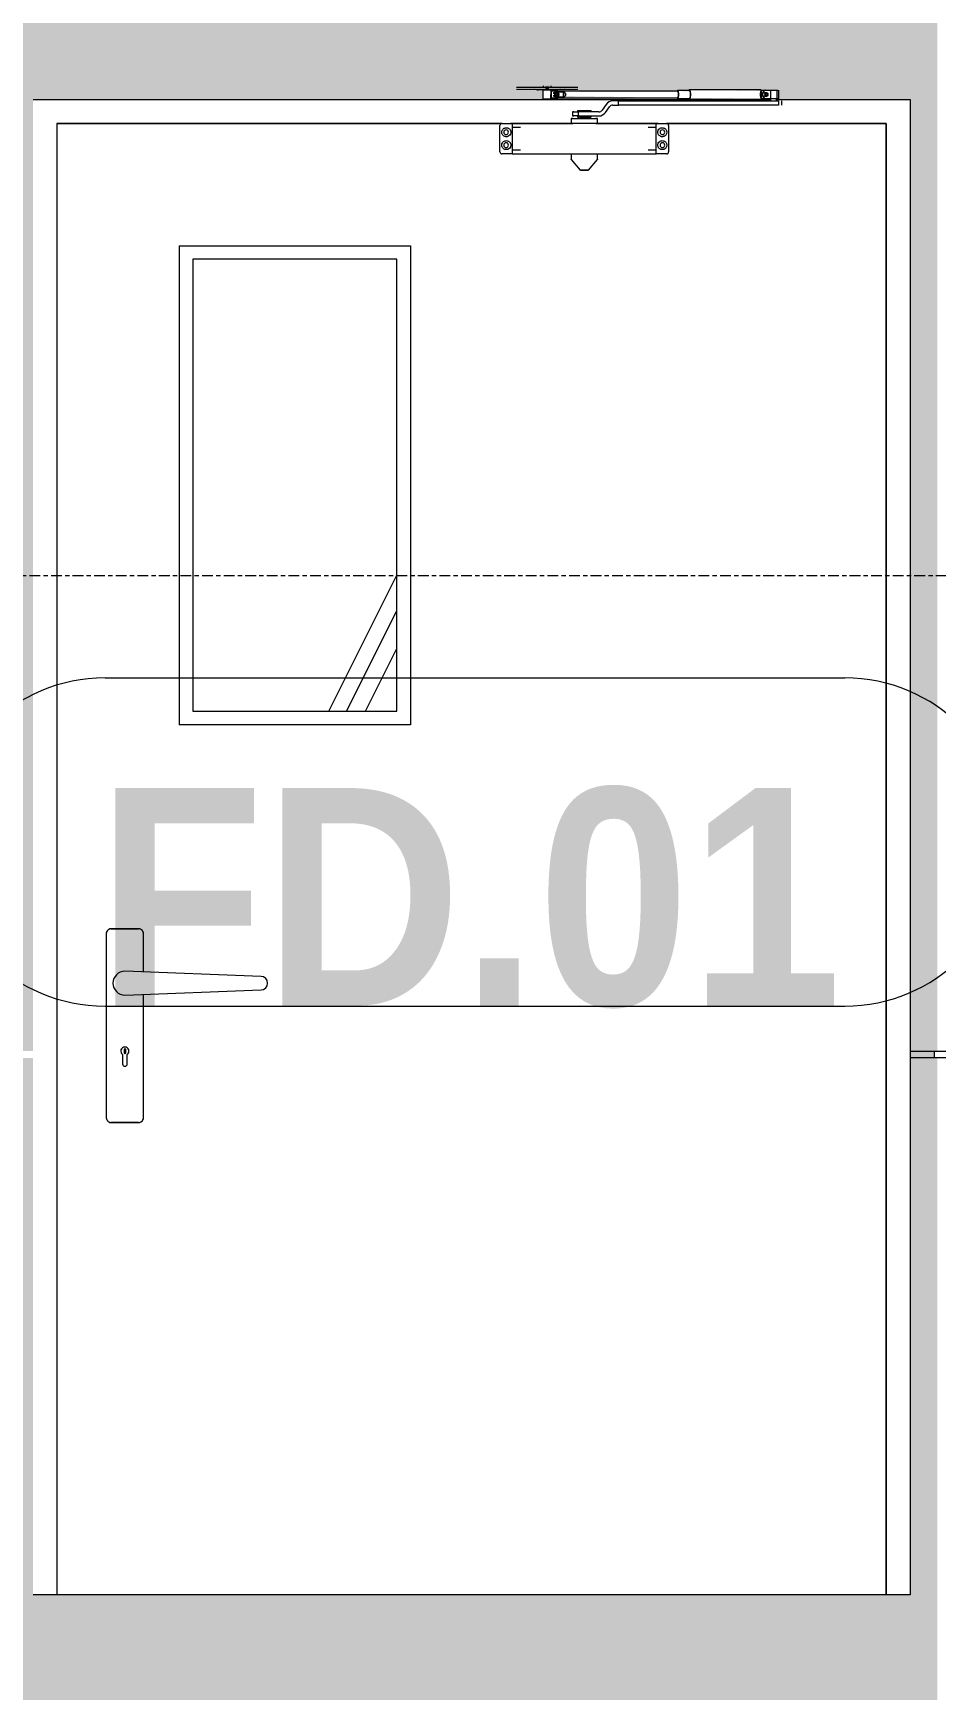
# Model space of a CAD drawing. Header units: millimetres. Extents: x -134153 to 99383, y -5233 to 35400.
# Drawn here: x -116293 to -114965, y 560 to 2998 of the extents above; entities that cross this region are included whole.
import ezdxf

# ---------------------------------------------------------------- set-up
doc = ezdxf.new("R2010")
doc.units = ezdxf.units.MM
doc.linetypes.add('Centre', pattern=[31.75, 6.35, -4.7625, 15.875, -4.7625])
for name, color, linetype, lineweight in [('A-DOOR', 31, 'Continuous', 9), ('A-DOOR-FRAM', 31, 'Continuous', 9), ('A-DOOR-IDEN', 31, 'Continuous', 9), ('A-FLOR-LEVL-2', 51, 'Centre', 9), ('A-WALL', 113, 'Continuous', 9), ('A-WALL-PATT-2', 111, 'Continuous', 5)]:
    doc.layers.add(name, color=color, linetype=linetype, lineweight=lineweight)
doc.styles.add('Arial_B_2', font='arialbd_0.ttf', dxfattribs={"width": 0.9, "height": 320})

# ---------------------------------------------------------------- blocks, each defined once
blk = doc.blocks.new('FD_01 - FD_01-1200x2200mm-V20-TKCS_MẶT ĐỨNG HƯỚNG BẮC')
at = {"layer": 'A-DOOR'}
h = blk.add_hatch(dxfattribs=at)
h.set_pattern_fill('FP_1', color=256, style=0, pattern_type=2)
h.set_pattern_definition([(63.435, (-79954.8, 1311.3), (-0.002, 1625.6), [567.96, -3066.99]), (63.435, (-81580.4, 1311.3), (-0.002, 1625.6), [567.96, -3066.99]), (63.435, (-79176.65, 1625.35), (-0.002, 1625.6), [567.96, -3066.99]), (63.435, (-80802.25, 1625.35), (-0.002, 1625.6), [567.96, -3066.99]), (63.435, (-79294.4, 1514.5), (-0.002, 1625.6), [567.96, -3066.99]), (63.435, (-80920, 1514.5), (-0.002, 1625.6), [567.96, -3066.99]), (63.435, (-79414.5, 2149.4), (-0.002, 1625.6), [276.055, -3358.896]), (63.435, (-81040.1, 2149.4), (-0.002, 1625.6), [276.055, -3358.896]), (63.435, (-79493, 2051.15), (-0.002, 1625.6), [567.96, -3066.99]), (63.435, (-81118.6, 2051.15), (-0.002, 1625.6), [567.96, -3066.99]), (63.435, (-79479.15, 2121.7), (-0.002, 1625.6), [567.96, -3066.99]), (63.435, (-81104.76, 2121.7), (-0.002, 1625.6), [567.96, -3066.99]), (63.435, (-80135, 1812.2), (-0.002, 1625.6), [567.96, -3066.99]), (63.435, (-81760.6, 1812.2), (-0.002, 1625.6), [567.96, -3066.99]), (63.435, (-80121.15, 1895.35), (-0.002, 1625.6), [567.96, -3066.99]), (63.435, (-81746.75, 1895.35), (-0.002, 1625.6), [567.96, -3066.99]), (63.435, (-80117.4, 1955.3), (-0.002, 1625.6), [567.96, -3066.99]), (63.435, (-81743, 1955.3), (-0.002, 1625.6), [567.96, -3066.99])])
h.paths.add_polyline_path([(-115891.2, 2000), (-115757.6, 2000), (-115757.6, 2665), (-116057.6, 2665), (-116057.6, 2000)])
for p, q in [((-115581.4, 2918.5), (-115581, 2918.5)), ((-115581.4, 2915.5), (-115581, 2915.5)), ((-115581, 2918.5), (-115561.7, 2918.5)), ((-115581, 2915.5), (-115561.7, 2915.5)), ((-115561.7, 2918.5), (-115561.4, 2918.5)), ((-115561.7, 2915.5), (-115561.4, 2915.5)), ((-115561.3, 2918.5), (-115556.1, 2918.5)), ((-115561.3, 2915.5), (-115556.1, 2915.5)), ((-115556.1, 2918.5), (-115555, 2918.5)), ((-115556.1, 2915.5), (-115555, 2915.5)), ((-115555, 2918.5), (-115538.5, 2918.5)), ((-115555, 2915.5), (-115538.5, 2915.5)), ((-115549.4, 2914.5), (-115551.4, 2914.5)), ((-115551.4, 2914.5), (-115549.4, 2914.5)), ((-115541.1, 2914.5), (-115549.4, 2914.5)), ((-115542.9, 2914.5), (-115542.9, 2900.5)), ((-115541.6, 2914.5), (-115542.7, 2914.5)), ((-115542.7, 2914.5), (-115531.1, 2914.5)), ((-115542.4, 2920.3), (-115542.4, 2918.5)), ((-115541.4, 2915.5), (-115541.4, 2914.5)), ((-115541.4, 2914.5), (-115541.3, 2914.5)), ((-115536.4, 2918.5), (-115538.9, 2918.5)), ((-115538.9, 2918.5), (-115536.4, 2918.5)), ((-115536.4, 2915.5), (-115538.9, 2915.5)), ((-115538.9, 2915.5), (-115536.4, 2915.5)), ((-115536.4, 2915.5), (-115538.9, 2915.5)), ((-115538.9, 2915.5), (-115536.4, 2915.5)), ((-115538.5, 2918.5), (-115534.3, 2918.5)), ((-115538.5, 2918.5), (-115534.3, 2918.5)), ((-115534.3, 2917.5), (-115538.5, 2917.5)), ((-115538.5, 2915.5), (-115534.3, 2915.5)), ((-115538.5, 2915.5), (-115534.3, 2915.5)), ((-115536.4, 2918.5), (-115537.9, 2918.5)), ((-115537.9, 2918.5), (-115536.4, 2918.5)), ((-115536.4, 2920.3), (-115536.4, 2920.3)), ((-115536.4, 2920.3), (-115536.4, 2920.3)), ((-115536.4, 2918.5), (-115533.9, 2918.5)), ((-115533.9, 2918.5), (-115536.4, 2918.5)), ((-115536.4, 2918.5), (-115534.8, 2918.5)), ((-115534.8, 2918.5), (-115536.4, 2918.5)), ((-115536.4, 2915.5), (-115533.9, 2915.5)), ((-115533.9, 2915.5), (-115536.4, 2915.5)), ((-115536.4, 2915.5), (-115533.9, 2915.5)), ((-115533.9, 2915.5), (-115536.4, 2915.5)), ((-115534.3, 2918.5), (-115517.8, 2918.5)), ((-115534.3, 2915.5), (-115517.8, 2915.5)), ((-115531.6, 2907.4), (-115531.6, 2900.5)), ((-115531.4, 2914.5), (-115531.4, 2915.5)), ((-115531.1, 2914.5), (-115525.5, 2914.5)), ((-115531.1, 2914.5), (-115531.1, 2900.5)), ((-115344.4, 2912.5), (-115530.8, 2912.5)), ((-115530.8, 2902.5), (-115344.4, 2902.5)), ((-115530.4, 2918.5), (-115530.4, 2920.3)), ((-115529.9, 2900.5), (-115529.9, 2914.5)), ((-115526.8, 2910.8), (-115526.8, 2908.9)), ((-115526.8, 2906), (-115526.8, 2904.2)), ((-115523.4, 2914.5), (-115525.5, 2914.5)), ((-115525.2, 2911.5), (-115520.4, 2911.5)), ((-115522, 2911.5), (-115525.2, 2911.5)), ((-115525.2, 2903.5), (-115522, 2903.5)), ((-115520.4, 2903.5), (-115525.2, 2903.5)), ((-115521.4, 2914.5), (-115523.4, 2914.5)), ((-115523.4, 2914.5), (-115521.4, 2914.5)), ((-115520.8, 2911.5), (-115522, 2911.5)), ((-115522, 2903.5), (-115520.8, 2903.5)), ((-115520.4, 2911.5), (-115519.2, 2911.5)), ((-115519.2, 2903.5), (-115520.4, 2903.5)), ((-115519.2, 2911.5), (-115512.3, 2911.5)), ((-115512.3, 2903.5), (-115519.2, 2903.5)), ((-115517.8, 2918.5), (-115516.6, 2918.5)), ((-115517.8, 2915.5), (-115516.6, 2915.5)), ((-115516.6, 2918.5), (-115511.4, 2918.5)), ((-115516.6, 2915.5), (-115511.4, 2915.5)), ((-115512.3, 2903.5), (-115512.3, 2911.5)), ((-115511.4, 2918.5), (-115511, 2918.5)), ((-115511.4, 2915.5), (-115511, 2915.5)), ((-115511, 2918.5), (-115491.8, 2918.5)), ((-115511, 2915.5), (-115491.8, 2915.5)), ((-115491.8, 2918.5), (-115491.4, 2918.5)), ((-115491.8, 2915.5), (-115491.4, 2915.5)), ((-115327, 2913.5), (-115344.4, 2913.5)), ((-115344.4, 2901.5), (-115327, 2901.5)), ((-115222.4, 2914.5), (-115327, 2914.5)), ((-115221.5, 2914), (-115214.7, 2914)), ((-115221.5, 2914), (-115221.5, 2901)), ((-115221.5, 2901.4), (-115221.5, 2913.6)), ((-115221.5, 2913.6), (-115221.5, 2901.4)), ((-115214.7, 2901), (-115221.5, 2901)), ((-115215.2, 2914), (-115214.7, 2914)), ((-115214.7, 2901), (-115215.2, 2901)), ((-115214.7, 2914), (-115207.6, 2914)), ((-115207.6, 2901), (-115214.7, 2901)), ((-115208.9, 2901), (-115208.9, 2898)), ((-115207.7, 2901.2), (-115207.7, 2898)), ((-115207.6, 2914), (-115197, 2914)), ((-115207.6, 2914), (-115207.6, 2901)), ((-115197, 2901), (-115207.6, 2901)), ((-115199.1, 2898), (-115199.1, 2901)), ((-115197.9, 2898), (-115197.9, 2914)), ((-115195.4, 2901), (-115195.4, 2914)), ((-115542.7, 2900.5), (-115542.9, 2900.5)), ((-115542.9, 2900.5), (-115541.2, 2900.5)), ((-115531.1, 2900.5), (-115542.7, 2900.5)), ((-115531.6, 2900.5), (-115531, 2900.5)), ((-115525.5, 2900.5), (-115531.1, 2900.5)), ((-115499.2, 2882), (-115499.2, 2876)), ((-115497, 2882), (-115499.2, 2882)), ((-115499.2, 2882), (-115490.8, 2882)), ((-115491.8, 2884), (-115484.4, 2884)), ((-115491.8, 2884), (-115491.8, 2882)), ((-115460.4, 2882), (-115490.8, 2882)), ((-115490.8, 2882), (-115490.8, 2876)), ((-115484.4, 2884), (-115474.4, 2884)), ((-115484.4, 2884), (-115484.4, 2882)), ((-115474.4, 2884), (-115471.7, 2884)), ((-115474.4, 2884), (-115474.4, 2882)), ((-115471.7, 2882), (-115471.7, 2884)), ((-115449.6, 2892.9), (-115455.5, 2884.6)), ((-115450.5, 2881.1), (-115444.7, 2889.4)), ((-115439.8, 2898), (-115439.8, 2898)), ((-115431.4, 2898), (-115439.8, 2898)), ((-115439.8, 2892), (-115431.4, 2892)), ((-115431.4, 2892), (-115431.4, 2898)), ((-115431.4, 2898), (-115196, 2898)), ((-115196, 2892), (-115431.4, 2892)), ((-115327, 2900.5), (-115222.4, 2900.5)), ((-115196, 2898), (-115196, 2898)), ((-115196, 2898), (-115196, 2892)), ((-115196, 2892), (-115196, 2892)), ((-115191.4, 2892), (-115191.4, 2898)), ((-115602.8, 2865), (-116257.6, 2865)), ((-116257.6, 2865), (-116257.6, 700)), ((-115605.8, 2823), (-115605.8, 2862)), ((-115602.8, 2865), (-115590.5, 2865)), ((-115498.7, 2865), (-115590.5, 2865)), ((-115590.5, 2865), (-115588.5, 2865)), ((-115588.1, 2865), (-115587.8, 2865)), ((-115375.8, 2865), (-115587.8, 2865)), ((-115587.8, 2865), (-115587.8, 2864.7)), ((-115587.8, 2864.7), (-115587.8, 2856.1)), ((-115575.8, 2859), (-115587.8, 2859)), ((-115587.8, 2856.1), (-115587.8, 2854.3)), ((-115587.8, 2854.3), (-115587.8, 2830.7)), ((-115501.3, 2872), (-115501.3, 2865)), ((-115498.7, 2872), (-115501.3, 2872)), ((-115501.3, 2872), (-115500.6, 2872)), ((-115500.6, 2865), (-115501.3, 2865)), ((-115501.3, 2865), (-115498.7, 2865)), ((-115500.6, 2872), (-115462.2, 2872)), ((-115462.2, 2865), (-115500.6, 2865)), ((-115490.8, 2876), (-115499.2, 2876)), ((-115499.2, 2876), (-115497, 2876)), ((-115491.8, 2876), (-115491.8, 2874)), ((-115488.1, 2874), (-115491.8, 2874)), ((-115490.8, 2876), (-115460.4, 2876)), ((-115490.8, 2874), (-115490.8, 2872)), ((-115490.4, 2874), (-115490.8, 2874)), ((-115490.8, 2874), (-115490.4, 2874)), ((-115489.5, 2874), (-115490.4, 2874)), ((-115490.4, 2874), (-115489.6, 2874)), ((-115479.4, 2874), (-115488.1, 2874)), ((-115488.1, 2874), (-115484.1, 2874)), ((-115484.4, 2874), (-115488.1, 2874)), ((-115484.4, 2876), (-115484.4, 2874)), ((-115479.4, 2874), (-115484.4, 2874)), ((-115484.1, 2874), (-115475.4, 2874)), ((-115473.1, 2874), (-115479.4, 2874)), ((-115474.4, 2874), (-115479.4, 2874)), ((-115475.4, 2874), (-115473.1, 2874)), ((-115474.4, 2876), (-115474.4, 2874)), ((-115473.1, 2874), (-115474.4, 2874)), ((-115473.1, 2874), (-115472.8, 2874)), ((-115472.8, 2874), (-115473.1, 2874)), ((-115471.7, 2874), (-115473.1, 2874)), ((-115472.8, 2872), (-115472.8, 2874)), ((-115471.7, 2874), (-115471.7, 2876)), ((-115462.9, 2872), (-115464.8, 2872)), ((-115373, 2865), (-115464.8, 2865)), ((-115464.8, 2865), (-115462.9, 2865)), ((-115462.2, 2872), (-115462.9, 2872)), ((-115462.9, 2865), (-115462.2, 2865)), ((-115462.2, 2865), (-115462.2, 2872)), ((-115375.8, 2859), (-115387.8, 2859)), ((-115375.8, 2865), (-115375.4, 2865)), ((-115375.8, 2864.7), (-115375.8, 2865)), ((-115375.8, 2856.1), (-115375.8, 2864.7)), ((-115375.8, 2854.3), (-115375.8, 2856.1)), ((-115375.8, 2830.7), (-115375.8, 2854.3)), ((-115375, 2865), (-115373, 2865)), ((-115373, 2865), (-115360.8, 2865)), ((-115037.6, 2865), (-115360.8, 2865)), ((-115357.8, 2862), (-115357.8, 2823)), ((-115037.6, 700), (-115037.6, 2865)), ((-115587.8, 2830.7), (-115587.8, 2828.9)), ((-115587.8, 2828.9), (-115587.8, 2820.3)), ((-115375.8, 2828.9), (-115375.8, 2830.7)), ((-115375.8, 2820.3), (-115375.8, 2828.9)), ((-115590.5, 2820), (-115602.8, 2820)), ((-115588.5, 2820), (-115590.5, 2820)), ((-115587.8, 2820), (-115588.1, 2820)), ((-115587.8, 2826), (-115575.8, 2826)), ((-115587.8, 2820.3), (-115587.8, 2820)), ((-115587.8, 2820), (-115375.8, 2820)), ((-115501.3, 2820), (-115501.3, 2812.4)), ((-115501, 2811.7), (-115488, 2796.3)), ((-115500.6, 2820), (-115481.8, 2820)), ((-115481.8, 2820), (-115462.9, 2820)), ((-115475.5, 2796.3), (-115462.5, 2811.7)), ((-115462.3, 2812.4), (-115462.3, 2820)), ((-115387.8, 2826), (-115375.8, 2826)), ((-115375.8, 2820), (-115375.8, 2820.3)), ((-115375.4, 2820), (-115375.8, 2820)), ((-115373, 2820), (-115375, 2820)), ((-115360.8, 2820), (-115373, 2820)), ((-115481.8, 2796), (-115481.8, 2796)), ((-115481.8, 2796), (-115481.8, 2796)), ((-116077.6, 2685), (-115737.6, 2685)), ((-116077.6, 2685), (-116077.6, 1980)), ((-115737.6, 2685), (-115737.6, 1980)), ((-116057.6, 2665), (-116057.6, 2000)), ((-115757.6, 2665), (-116057.6, 2665)), ((-115757.6, 2000), (-115757.6, 2665)), ((-116057.6, 2000), (-115757.6, 2000)), ((-115737.6, 1980), (-116077.6, 1980)), ((-116185.1, 1672.5), (-116185.1, 1402.5)), ((-116137.6, 1680), (-116177.6, 1680)), ((-116177.6, 1680), (-116137.6, 1680)), ((-116130.1, 1616.5), (-116130.1, 1672.5)), ((-115957.2, 1610), (-116157.6, 1617.5)), ((-116157.6, 1582.5), (-115957.2, 1590)), ((-116130.1, 1402.5), (-116130.1, 1583.5)), ((-116161.1, 1495.1), (-116161.1, 1481.2)), ((-116158.3, 1497), (-116158.3, 1503)), ((-116156.9, 1503), (-116156.9, 1497)), ((-116154.1, 1481.2), (-116154.1, 1495.1)), ((-116177.6, 1395), (-116137.6, 1395)), ((-116137.6, 1395), (-116177.6, 1395))]:
    blk.add_line(p, q, dxfattribs=at)
at = {"layer": 'A-DOOR', "flags": 128}
for points in [[(-115512.3, 2911.5), (-115511.4, 2911), (-115510.6, 2910.4), (-115509.9, 2909.7), (-115509.5, 2909), (-115509.2, 2908.3), (-115509.1, 2907.5)], [(-115509.1, 2907.5), (-115509.2, 2906.7), (-115509.5, 2906), (-115509.9, 2905.3), (-115510.6, 2904.6), (-115511.4, 2904), (-115512.3, 2903.5)], [(-115511.7, 2907.5), (-115511.7, 2908.3), (-115511.9, 2909), (-115512.2, 2909.7)], [(-115512.2, 2905.3), (-115511.9, 2906), (-115511.7, 2906.7), (-115511.7, 2907.5)], [(-115602.8, 2865), (-115603.4, 2864.9), (-115604.1, 2864.7), (-115604.6, 2864.3), (-115605.1, 2863.9), (-115605.5, 2863.3), (-115605.7, 2862.7), (-115605.8, 2862)], [(-115357.8, 2862), (-115357.8, 2862.7), (-115358.1, 2863.3), (-115358.4, 2863.9), (-115358.9, 2864.3), (-115359.5, 2864.7), (-115360.1, 2864.9), (-115360.8, 2865)], [(-115605.8, 2823), (-115605.7, 2822.3), (-115605.5, 2821.7), (-115605.1, 2821.1), (-115604.6, 2820.7), (-115604.1, 2820.3), (-115603.4, 2820.1), (-115602.8, 2820)], [(-115501, 2811.7), (-115501, 2811.7), (-115501, 2811.8), (-115501.1, 2811.8), (-115501.1, 2811.8), (-115501.1, 2811.9), (-115501.1, 2811.9), (-115501.2, 2812), (-115501.2, 2812), (-115501.2, 2812), (-115501.2, 2812.1), (-115501.2, 2812.1), (-115501.2, 2812.2), (-115501.2, 2812.2), (-115501.2, 2812.3), (-115501.2, 2812.3), (-115501.3, 2812.3), (-115501.3, 2812.4), (-115501.3, 2812.4)], [(-115462.3, 2812.4), (-115462.3, 2812.4), (-115462.3, 2812.3), (-115462.3, 2812.3), (-115462.3, 2812.2), (-115462.3, 2812.2), (-115462.3, 2812.1), (-115462.3, 2812.1), (-115462.3, 2812.1), (-115462.3, 2812), (-115462.3, 2812), (-115462.4, 2811.9), (-115462.4, 2811.9), (-115462.4, 2811.9), (-115462.4, 2811.8), (-115462.5, 2811.8), (-115462.5, 2811.7), (-115462.5, 2811.7), (-115462.5, 2811.7)], [(-115360.8, 2820), (-115360.1, 2820.1), (-115359.5, 2820.3), (-115358.9, 2820.7), (-115358.4, 2821.1), (-115358.1, 2821.7), (-115357.8, 2822.3), (-115357.8, 2823)], [(-115487.3, 2796), (-115487.4, 2796), (-115487.4, 2796), (-115487.4, 2796), (-115487.5, 2796), (-115487.5, 2796), (-115487.5, 2796), (-115487.6, 2796), (-115487.6, 2796), (-115487.7, 2796.1), (-115487.7, 2796.1), (-115487.7, 2796.1), (-115487.8, 2796.1), (-115487.8, 2796.1), (-115487.8, 2796.1), (-115487.8, 2796.2), (-115487.9, 2796.2), (-115487.9, 2796.2), (-115487.9, 2796.2), (-115488, 2796.3), (-115488, 2796.3), (-115488, 2796.3), (-115488, 2796.3)], [(-115481.8, 2796), (-115482, 2796), (-115482.2, 2796), (-115482.4, 2796), (-115482.6, 2796), (-115482.9, 2796), (-115483.1, 2796), (-115483.3, 2796), (-115483.5, 2796), (-115483.7, 2796), (-115483.9, 2796), (-115484.1, 2796), (-115484.3, 2796), (-115484.5, 2796), (-115484.7, 2796), (-115484.9, 2796), (-115485.1, 2796), (-115485.3, 2796), (-115485.4, 2796), (-115485.6, 2796), (-115485.8, 2796), (-115485.9, 2796), (-115486.1, 2796), (-115486.2, 2796), (-115486.3, 2796), (-115486.4, 2796), (-115486.6, 2796), (-115486.7, 2796), (-115486.8, 2796), (-115486.9, 2796), (-115487, 2796), (-115487, 2796), (-115487.1, 2796), (-115487.2, 2796), (-115487.2, 2796), (-115487.2, 2796), (-115487.3, 2796), (-115487.3, 2796), (-115487.3, 2796), (-115487.3, 2796)], [(-115487.3, 2796), (-115487.3, 2796), (-115487.3, 2796), (-115487.3, 2796), (-115487.3, 2796), (-115487.2, 2796), (-115487.2, 2796), (-115487.1, 2796), (-115487, 2796), (-115487, 2796), (-115486.9, 2796), (-115486.8, 2796), (-115486.7, 2796), (-115486.6, 2796), (-115486.5, 2796), (-115486.4, 2796), (-115486.2, 2796), (-115486.1, 2796), (-115485.9, 2796), (-115485.8, 2796), (-115485.6, 2796), (-115485.5, 2796), (-115485.3, 2796), (-115485.1, 2796), (-115485, 2796), (-115484.8, 2796), (-115484.6, 2796), (-115484.4, 2796), (-115484.2, 2796), (-115484, 2796), (-115483.8, 2796), (-115483.6, 2796), (-115483.4, 2796), (-115483.1, 2796), (-115482.9, 2796), (-115482.7, 2796), (-115482.5, 2796), (-115482.3, 2796), (-115482, 2796), (-115481.8, 2796), (-115481.8, 2796)], [(-115481.8, 2796), (-115481.5, 2796), (-115481.3, 2796), (-115481.1, 2796), (-115480.9, 2796), (-115480.6, 2796), (-115480.4, 2796), (-115480.2, 2796), (-115480, 2796), (-115479.8, 2796), (-115479.6, 2796), (-115479.4, 2796), (-115479.2, 2796), (-115479, 2796), (-115478.8, 2796), (-115478.6, 2796), (-115478.4, 2796), (-115478.2, 2796), (-115478.1, 2796), (-115477.9, 2796), (-115477.8, 2796), (-115477.6, 2796), (-115477.5, 2796), (-115477.3, 2796), (-115477.2, 2796), (-115477.1, 2796), (-115476.9, 2796), (-115476.8, 2796), (-115476.7, 2796), (-115476.6, 2796), (-115476.6, 2796), (-115476.5, 2796), (-115476.4, 2796), (-115476.4, 2796), (-115476.3, 2796), (-115476.3, 2796), (-115476.2, 2796), (-115476.2, 2796), (-115476.2, 2796), (-115476.2, 2796)], [(-115476.2, 2796), (-115476.2, 2796), (-115476.2, 2796), (-115476.2, 2796), (-115476.3, 2796), (-115476.3, 2796), (-115476.3, 2796), (-115476.4, 2796), (-115476.5, 2796), (-115476.5, 2796), (-115476.6, 2796), (-115476.7, 2796), (-115476.8, 2796), (-115476.9, 2796), (-115477, 2796), (-115477.2, 2796), (-115477.3, 2796), (-115477.4, 2796), (-115477.6, 2796), (-115477.7, 2796), (-115477.9, 2796), (-115478, 2796), (-115478.2, 2796), (-115478.4, 2796), (-115478.6, 2796), (-115478.7, 2796), (-115478.9, 2796), (-115479.1, 2796), (-115479.3, 2796), (-115479.5, 2796), (-115479.7, 2796), (-115479.9, 2796), (-115480.2, 2796), (-115480.4, 2796), (-115480.6, 2796), (-115480.8, 2796), (-115481, 2796), (-115481.2, 2796), (-115481.5, 2796), (-115481.7, 2796), (-115481.8, 2796)], [(-115475.5, 2796.3), (-115475.5, 2796.3), (-115475.5, 2796.3), (-115475.6, 2796.2), (-115475.6, 2796.2), (-115475.6, 2796.2), (-115475.6, 2796.2), (-115475.7, 2796.2), (-115475.7, 2796.1), (-115475.7, 2796.1), (-115475.8, 2796.1), (-115475.8, 2796.1), (-115475.8, 2796.1), (-115475.9, 2796.1), (-115475.9, 2796), (-115475.9, 2796), (-115476, 2796), (-115476, 2796), (-115476, 2796), (-115476.1, 2796), (-115476.1, 2796), (-115476.2, 2796), (-115476.2, 2796)], [(-116177.6, 1680), (-116177.9, 1680), (-116178.2, 1680), (-116178.5, 1679.9), (-116178.8, 1679.9), (-116179.1, 1679.9), (-116179.3, 1679.8), (-116179.6, 1679.7), (-116179.9, 1679.6), (-116180.2, 1679.5), (-116180.5, 1679.4), (-116180.8, 1679.3), (-116181, 1679.2), (-116181.3, 1679), (-116181.5, 1678.9), (-116181.8, 1678.7), (-116182, 1678.5), (-116182.3, 1678.3), (-116182.5, 1678.1), (-116182.7, 1677.9), (-116182.9, 1677.7), (-116183.1, 1677.5), (-116183.3, 1677.3), (-116183.5, 1677), (-116183.7, 1676.8), (-116183.9, 1676.6), (-116184, 1676.3), (-116184.2, 1676), (-116184.3, 1675.8), (-116184.4, 1675.5), (-116184.6, 1675.2), (-116184.7, 1674.9), (-116184.7, 1674.7), (-116184.8, 1674.4), (-116184.9, 1674.1), (-116185, 1673.8), (-116185, 1673.5), (-116185, 1673.2), (-116185.1, 1672.9), (-116185.1, 1672.6), (-116185.1, 1672.5)], [(-116130.1, 1672.5), (-116130.1, 1672.8), (-116130.1, 1673.1), (-116130.1, 1673.4), (-116130.2, 1673.7), (-116130.2, 1674), (-116130.3, 1674.3), (-116130.4, 1674.6), (-116130.4, 1674.9), (-116130.5, 1675.1), (-116130.7, 1675.4), (-116130.8, 1675.7), (-116130.9, 1676), (-116131.1, 1676.2), (-116131.2, 1676.5), (-116131.4, 1676.7), (-116131.5, 1677), (-116131.7, 1677.2), (-116131.9, 1677.4), (-116132.1, 1677.7), (-116132.3, 1677.9), (-116132.6, 1678.1), (-116132.8, 1678.3), (-116133, 1678.5), (-116133.3, 1678.6), (-116133.5, 1678.8), (-116133.8, 1679), (-116134, 1679.1), (-116134.3, 1679.3), (-116134.6, 1679.4), (-116134.8, 1679.5), (-116135.1, 1679.6), (-116135.4, 1679.7), (-116135.7, 1679.8), (-116136, 1679.8), (-116136.3, 1679.9), (-116136.6, 1679.9), (-116136.9, 1680), (-116137.2, 1680), (-116137.5, 1680), (-116137.6, 1680)], [(-116185.1, 1402.5), (-116185.1, 1402.2), (-116185, 1401.9), (-116185, 1401.6), (-116185, 1401.3), (-116184.9, 1401), (-116184.8, 1400.7), (-116184.8, 1400.4), (-116184.7, 1400.1), (-116184.6, 1399.9), (-116184.5, 1399.6), (-116184.3, 1399.3), (-116184.2, 1399), (-116184.1, 1398.8), (-116183.9, 1398.5), (-116183.8, 1398.3), (-116183.6, 1398), (-116183.4, 1397.8), (-116183.2, 1397.6), (-116183, 1397.3), (-116182.8, 1397.1), (-116182.6, 1396.9), (-116182.3, 1396.7), (-116182.1, 1396.5), (-116181.9, 1396.4), (-116181.6, 1396.2), (-116181.4, 1396), (-116181.1, 1395.9), (-116180.8, 1395.7), (-116180.6, 1395.6), (-116180.3, 1395.5), (-116180, 1395.4), (-116179.7, 1395.3), (-116179.4, 1395.2), (-116179.1, 1395.2), (-116178.8, 1395.1), (-116178.5, 1395.1), (-116178.2, 1395), (-116177.9, 1395), (-116177.6, 1395), (-116177.6, 1395)], [(-116137.6, 1395), (-116137.3, 1395), (-116137, 1395), (-116136.7, 1395.1), (-116136.4, 1395.1), (-116136.1, 1395.1), (-116135.8, 1395.2), (-116135.5, 1395.3), (-116135.2, 1395.4), (-116134.9, 1395.5), (-116134.7, 1395.6), (-116134.4, 1395.7), (-116134.1, 1395.8), (-116133.8, 1396), (-116133.6, 1396.1), (-116133.3, 1396.3), (-116133.1, 1396.5), (-116132.9, 1396.7), (-116132.6, 1396.9), (-116132.4, 1397.1), (-116132.2, 1397.3), (-116132, 1397.5), (-116131.8, 1397.7), (-116131.6, 1398), (-116131.4, 1398.2), (-116131.3, 1398.5), (-116131.1, 1398.7), (-116131, 1399), (-116130.8, 1399.2), (-116130.7, 1399.5), (-116130.6, 1399.8), (-116130.5, 1400.1), (-116130.4, 1400.4), (-116130.3, 1400.7), (-116130.2, 1400.9), (-116130.2, 1401.2), (-116130.1, 1401.5), (-116130.1, 1401.8), (-116130.1, 1402.1), (-116130.1, 1402.4), (-116130.1, 1402.5)]]:
    blk.add_lwpolyline(points, dxfattribs=at)
at = {"layer": 'A-DOOR'}
for centre, radius, start, end in [((-115596.8, 2852), 3.5, 0, 180), ((-115596.8, 2852), 3.5, 180, 0), ((-115366.8, 2852), 3.5, 0, 180), ((-115366.8, 2852), 3.5, 180, 0), ((-115596.8, 2833), 3.5, 0, 180), ((-115596.8, 2833), 3.5, 180, 0), ((-115366.8, 2833), 3.5, 0, 180), ((-115366.8, 2833), 3.5, 180, 0), ((-116177.6, 1672.5), 7.5, 150, 180), ((-116177.6, 1672.5), 7.5, 90, 120), ((-116137.6, 1672.5), 7.5, 60, 90), ((-116137.6, 1672.5), 7.5, 0, 30), ((-116157.6, 1600), 17.5, 90, 180), ((-115957.6, 1600), 10, 0, 87.8544), ((-116157.6, 1600), 17.5, 180, 270), ((-115957.6, 1600), 10, 272.1456, 0), ((-116157.6, 1500), 6, 305.6853, 234.3147), ((-116157.6, 1503), 0.7, 0, 180), ((-116157.6, 1503), 0.7, 0, 180), ((-116157.6, 1497), 0.7, 180, 0), ((-116157.6, 1497), 0.7, 180, 0), ((-116157.6, 1481.2), 3.5, 180, 0), ((-116177.6, 1402.5), 7.5, 180, 210), ((-116177.6, 1402.5), 7.5, 240, 270), ((-116137.6, 1402.5), 7.52, 270, 300), ((-116137.6, 1402.5), 7.52, 330, 0)]:
    blk.add_arc(centre, radius, start, end, dxfattribs=at)
for centre, major_axis, ratio, start_param, end_param in [((-115530.8, 2907.5), (0, 5), 0.259156, 2.356194, 2.879793), ((-115525.9, 2907.5), (0, 2.5), 0.965835, 0.261799, 0.523599), ((-115525.9, 2907.5), (0, 2.5), 0.965835, 2.617994, 2.879793), ((-115525.3, 2907.5), (0, 2.5), 0.965835, 0.261799, 0.523599), ((-115525.3, 2907.5), (0, 2.5), 0.965835, 0.261799, 0.523599), ((-115525.3, 2907.5), (0, 2.5), 0.965835, 2.617994, 2.879793), ((-115525.3, 2907.5), (0, 2.5), 0.965835, 2.617994, 2.879793), ((-115527.6, 2907.5), (0, 5), 0.259156, 4.942493, 5.172597), ((-115527.6, 2907.5), (0, 5), 0.259156, 4.252181, 4.482285), ((-115523.8, 2907.5), (0, 2.5), 0.965835, 0.785398, 1.047198), ((-115523.8, 2907.5), (0, 2.5), 0.965835, 0.785398, 1.047198), ((-115523.8, 2907.5), (0, 2.5), 0.965835, 2.094395, 2.356194), ((-115523.8, 2907.5), (0, 2.5), 0.965835, 2.094395, 2.356194), ((-115523.3, 2907.5), (0, 2.5), 0.965835, 4.712389, 7.853982), ((-115523.3, 2907.5), (0, 2.5), 0.965835, 1.570796, 4.712389), ((-115525.5, 2907.5), (0, 7), 0.965835, 4.712389, 6.283185), ((-115525.5, 2907.5), (0, 7), 0.965835, 3.141593, 4.712389), ((-115523.8, 2907.5), (0, 2.5), 0.965835, 4.712389, 6.806784), ((-115523.8, 2907.5), (0, 2.5), 0.965835, 4.712389, 6.806784), ((-115523.8, 2907.5), (0, 2.5), 0.965835, 2.617994, 4.712389), ((-115523.8, 2907.5), (0, 2.5), 0.965835, 2.617994, 4.712389), ((-115528.1, 2907.5), (0, 7), 0.965835, 4.712389, 5.759587), ((-115525.3, 2907.5), (0, 2.5), 0.965835, 4.712389, 6.021386), ((-115525.3, 2907.5), (0, 2.5), 0.965835, 4.712389, 6.021386), ((-115525.9, 2907.5), (0, 2.5), 0.965835, 4.712389, 5.759587), ((-115525.3, 2907.5), (0, 2.5), 0.965835, 3.403392, 4.712389), ((-115528.1, 2907.5), (0, 7), 0.965835, 3.665191, 4.712389), ((-115525.9, 2907.5), (0, 2.5), 0.965835, 3.665191, 4.712389), ((-115525.3, 2907.5), (0, 2.5), 0.965835, 3.403392, 4.712389), ((-115526, 2907.5), (0, 7), 0.965835, 4.712389, 6.021386), ((-115527.6, 2907.5), (0, 7), 0.965835, 4.974188, 5.759587), ((-115526, 2907.5), (0, 7), 0.965835, 3.403392, 4.712389), ((-115527.6, 2907.5), (0, 7), 0.965835, 3.665191, 4.45059), ((-115344.4, 2907.5), (0, 6), 0.259156, 4.712389, 6.806784), ((-115344.4, 2907.5), (0, 6), 0.259156, 2.617994, 4.712389), ((-115344.4, 2907.5), (0, 5), 0.259156, 4.712389, 6.283185), ((-115344.4, 2907.5), (0, 5), 0.259156, 3.141593, 4.712389), ((-115327, 2907.5), (0, 7), 0.259156, 4.712389, 7.068583), ((-115327, 2907.5), (0, 7), 0.259156, 2.356194, 4.712389), ((-115327, 2907.5), (0, 6), 0.259156, 4.712389, 6.806784), ((-115327, 2907.5), (0, 6), 0.259156, 2.617994, 4.712389), ((-115222.4, 2907.5), (0, 7), 0.259156, 5.776005, 6.283185), ((-115222.4, 2907.5), (0, 7), 0.259156, 3.141593, 3.648773), ((-115213.3, 2907.5), (0, 6.79), 0.965835, 0.291061, 1.570796), ((-115213.3, 2907.5), (0, 6.79), 0.965835, 1.570796, 2.850532), ((-115212.8, 2907.5), (0, 6.79), 0.965835, 0.291061, 1.570796), ((-115212.8, 2907.5), (0, 6.79), 0.965835, 1.570796, 2.850532), ((-115215.8, 2907.5), (0, 2.5), 0.965835, 4.712389, 7.068583), ((-115215.8, 2907.5), (0, 2.5), 0.965835, 4.712389, 7.068583), ((-115216.3, 2907.5), (0, 2.5), 0.965835, 6.021386, 6.806784), ((-115215.8, 2907.5), (0, 2.5), 0.965835, 2.356194, 4.712389), ((-115215.8, 2907.5), (0, 2.5), 0.965835, 2.356194, 4.712389), ((-115216.3, 2907.5), (0, 2.5), 0.965835, 2.617994, 3.403392), ((-115214, 2907.5), (0, 2.5), 0.965835, 6.021386, 7.853982), ((-115214, 2907.5), (0, 2.5), 0.965835, 6.021386, 7.853982), ((-115214, 2907.5), (0, 2.5), 0.965835, 1.570796, 3.403392), ((-115214, 2907.5), (0, 2.5), 0.965835, 1.570796, 3.403392), ((-115213.5, 2907.5), (0, 2.5), 0.965835, 4.712389, 7.853982), ((-115213.5, 2907.5), (0, 2.5), 0.965835, 1.570796, 4.712389), ((-115216.3, 2907.5), (0, 2.5), 0.965835, 4.712389, 5.759587), ((-115216.3, 2907.5), (0, 2.5), 0.965835, 3.665191, 4.712389), ((-115214, 2907.5), (0, 2.5), 0.965835, 4.712389, 5.759587), ((-115214, 2907.5), (0, 2.5), 0.965835, 4.712389, 5.759587), ((-115214, 2907.5), (0, 2.5), 0.965835, 3.665191, 4.712389), ((-115214, 2907.5), (0, 2.5), 0.965835, 3.665191, 4.712389), ((-115460.4, 2888), (0, 6), 1, 3.141593, 4.101524), ((-115460.4, 2888), (0, 12), 1, 3.141593, 4.101524), ((-115439.8, 2886), (0, 12), 1, 0, 0.959931), ((-115439.8, 2886), (0, 6), 1, 0, 0.959931)]:
    blk.add_ellipse(centre, major_axis=major_axis, ratio=ratio, start_param=start_param, end_param=end_param, dxfattribs=at)
for points, knots in [([(-115222.6, 2907.5), (-115222.6, 2907.8), (-115222.6, 2908.2), (-115222.5, 2908.7), (-115222.5, 2909), (-115222.4, 2909.4), (-115222.3, 2909.8), (-115222.3, 2910), (-115222.2, 2910.3), (-115222.2, 2910.4), (-115222.1, 2910.6), (-115222.1, 2910.8), (-115222, 2911.1), (-115221.9, 2911.3), (-115221.9, 2911.5), (-115221.9, 2911.7), (-115221.8, 2911.8), (-115221.8, 2912), (-115221.7, 2912.3), (-115221.6, 2912.5), (-115221.6, 2912.8), (-115221.5, 2913.2), (-115221.5, 2913.5), (-115221.5, 2913.6)], [0, 0, 0, 0, 0.1, 0.15, 0.2, 0.25, 0.3, 0.35, 0.375, 0.4, 0.425, 0.45, 0.5, 0.55, 0.575, 0.6, 0.625, 0.65, 0.7, 0.75, 0.8, 0.9, 1, 1, 1, 1]), ([(-115221.5, 2901.4), (-115221.5, 2901.5), (-115221.5, 2901.8), (-115221.6, 2902.2), (-115221.6, 2902.5), (-115221.7, 2902.7), (-115221.8, 2903), (-115221.8, 2903.2), (-115221.9, 2903.3), (-115221.9, 2903.5), (-115221.9, 2903.7), (-115222, 2903.9), (-115222.1, 2904.2), (-115222.1, 2904.4), (-115222.2, 2904.6), (-115222.2, 2904.7), (-115222.3, 2905), (-115222.3, 2905.2), (-115222.4, 2905.6), (-115222.5, 2906), (-115222.5, 2906.3), (-115222.6, 2906.8), (-115222.6, 2907.2), (-115222.6, 2907.5)], [0, 0, 0, 0, 0.1, 0.2, 0.25, 0.3, 0.35, 0.375, 0.4, 0.425, 0.45, 0.5, 0.55, 0.575, 0.6, 0.625, 0.65, 0.7, 0.75, 0.8, 0.85, 0.9, 1, 1, 1, 1]), ([(-115603.1, 2852), (-115603.1, 2853.2), (-115602.6, 2855), (-115601.1, 2856.9), (-115599.7, 2857.9), (-115598, 2858.5), (-115596.2, 2858.7), (-115594.4, 2858.4), (-115592.8, 2857.6), (-115591.4, 2856.4), (-115590.8, 2855.4), (-115590.5, 2854.9)], [0, 0, 0, 0, 0.2, 0.3, 0.4, 0.5, 0.6, 0.7, 0.8, 0.9, 1, 1, 1, 1]), ([(-115590.5, 2849.1), (-115591, 2848), (-115592.2, 2846.7), (-115594.4, 2845.6), (-115596.2, 2845.3), (-115598, 2845.5), (-115599.7, 2846.1), (-115601.1, 2847.1), (-115602.2, 2848.5), (-115603, 2850.2), (-115603.1, 2851.4), (-115603.1, 2852)], [0, 0, 0, 0, 0.2, 0.3, 0.4, 0.5, 0.6, 0.7, 0.8, 0.9, 1, 1, 1, 1]), ([(-115373, 2854.9), (-115372.5, 2856), (-115371.3, 2857.3), (-115369.1, 2858.4), (-115367.3, 2858.7), (-115365.5, 2858.5), (-115363.9, 2857.9), (-115362.4, 2856.9), (-115361.3, 2855.5), (-115360.5, 2853.8), (-115360.4, 2852.6), (-115360.4, 2852)], [0, 0, 0, 0, 0.2, 0.3, 0.4, 0.5, 0.6, 0.7, 0.8, 0.9, 1, 1, 1, 1]), ([(-115360.4, 2852), (-115360.4, 2850.8), (-115360.9, 2849), (-115362.4, 2847.1), (-115363.9, 2846.1), (-115365.5, 2845.5), (-115367.3, 2845.3), (-115369.1, 2845.6), (-115370.7, 2846.4), (-115372.1, 2847.6), (-115372.7, 2848.6), (-115373, 2849.1)], [0, 0, 0, 0, 0.2, 0.3, 0.4, 0.5, 0.6, 0.7, 0.8, 0.9, 1, 1, 1, 1]), ([(-115603.1, 2833), (-115603.1, 2834.2), (-115602.6, 2836), (-115601.1, 2837.9), (-115599.7, 2838.9), (-115598, 2839.5), (-115596.2, 2839.7), (-115594.4, 2839.4), (-115592.8, 2838.6), (-115591.4, 2837.4), (-115590.8, 2836.4), (-115590.5, 2835.9)], [0, 0, 0, 0, 0.2, 0.3, 0.4, 0.5, 0.6, 0.7, 0.8, 0.9, 1, 1, 1, 1]), ([(-115590.5, 2830.1), (-115591, 2829), (-115592.2, 2827.7), (-115594.4, 2826.6), (-115596.2, 2826.3), (-115598, 2826.5), (-115599.7, 2827.1), (-115601.1, 2828.1), (-115602.2, 2829.5), (-115603, 2831.2), (-115603.1, 2832.4), (-115603.1, 2833)], [0, 0, 0, 0, 0.2, 0.3, 0.4, 0.5, 0.6, 0.7, 0.8, 0.9, 1, 1, 1, 1]), ([(-115373, 2835.9), (-115372.5, 2837), (-115371.3, 2838.3), (-115369.1, 2839.4), (-115367.3, 2839.7), (-115365.5, 2839.5), (-115363.9, 2838.9), (-115362.4, 2837.9), (-115361.3, 2836.5), (-115360.5, 2834.8), (-115360.4, 2833.6), (-115360.4, 2833)], [0, 0, 0, 0, 0.2, 0.3, 0.4, 0.5, 0.6, 0.7, 0.8, 0.9, 1, 1, 1, 1]), ([(-115360.4, 2833), (-115360.4, 2831.8), (-115360.9, 2830), (-115362.4, 2828.1), (-115363.9, 2827.1), (-115365.5, 2826.5), (-115367.3, 2826.3), (-115369.1, 2826.6), (-115370.7, 2827.4), (-115372.1, 2828.6), (-115372.7, 2829.6), (-115373, 2830.1)], [0, 0, 0, 0, 0.2, 0.3, 0.4, 0.5, 0.6, 0.7, 0.8, 0.9, 1, 1, 1, 1])]:
    blk.add_open_spline(points, degree=3, knots=knots, dxfattribs=at)
for points in [[(-115590.5, 2854.9), (-115590.3, 2854.4), (-115589.9, 2853.5), (-115589.8, 2852.5), (-115589.8, 2852)], [(-115589.8, 2852), (-115589.8, 2851.5), (-115589.9, 2850.5), (-115590.3, 2849.6), (-115590.5, 2849.1)], [(-115373.7, 2852), (-115373.7, 2852.5), (-115373.6, 2853.5), (-115373.2, 2854.4), (-115373, 2854.9)], [(-115373, 2849.1), (-115373.2, 2849.6), (-115373.6, 2850.5), (-115373.7, 2851.5), (-115373.7, 2852)], [(-115590.5, 2835.9), (-115590.3, 2835.4), (-115589.9, 2834.5), (-115589.8, 2833.5), (-115589.8, 2833)], [(-115589.8, 2833), (-115589.8, 2832.5), (-115589.9, 2831.5), (-115590.3, 2830.6), (-115590.5, 2830.1)], [(-115373.7, 2833), (-115373.7, 2833.5), (-115373.6, 2834.5), (-115373.2, 2835.4), (-115373, 2835.9)], [(-115373, 2830.1), (-115373.2, 2830.6), (-115373.6, 2831.5), (-115373.7, 2832.5), (-115373.7, 2833)]]:
    blk.add_open_spline(points, degree=3, dxfattribs=at)
at = {"layer": 'A-DOOR-FRAM'}
for p, q in [((-116257.6, 2865), (-116257.6, 700)), ((-116257.6, 2865), (-115602.8, 2865)), ((-115590.5, 2865), (-115498.7, 2865)), ((-115464.8, 2865), (-115373, 2865)), ((-115360.8, 2865), (-115037.6, 2865)), ((-115037.6, 2865), (-115037.6, 700))]:
    blk.add_line(p, q, dxfattribs=at)
blk = doc.blocks.new('STN_Door Tag - STN_Door Tag-1788670-TKCS_MẶT ĐỨNG HƯỚNG BẮC')
at = {"layer": 'A-DOOR-IDEN'}
for p, q in [((-102166.7, 10689.1), (-101078.6, 10689.1)), ((-102166.7, 10206.1), (-101078.6, 10206.1))]:
    blk.add_line(p, q, dxfattribs=at)
for centre, start, end in [((-102166.7, 10447.6), 90, 270), ((-101078.6, 10447.6), 270, 90)]:
    blk.add_arc(centre, 241.5, start, end, dxfattribs=at)

msp = doc.modelspace()

# ---------------------------------------------------------------- hatches: boundary and pattern name
at = {"layer": 'A-WALL-PATT-2'}
h = msp.add_hatch(color=256, dxfattribs=at)
h.paths.add_polyline_path([(-117983.6, 2914), (-117879.4, 2912.4), (-117879.5, 2902.9), (-117879.9, 2900.5), (-117984.6, 2902.2), (-117988.7, 2907.5), (-117983.9, 2913.6)])
h.paths.add_polyline_path([(-115221.5, 2901), (-115325.7, 2902.6), (-115325.7, 2912.1), (-115325.4, 2914.5), (-115220.5, 2912.8), (-115217, 2906.7), (-115221.2, 2901.4)])
h.paths.add_polyline_path([(-118242.6, 2200), (-118202.6, 2200), (-118202.6, 2900), (-118008.3, 2901), (-118006.5, 2914), (-117986, 2912.8), (-117992.8, 2909), (-117991.8, 2907.5), (-117991.8, 2904.7), (-117990, 2904.4), (-117983.6, 2901), (-116912.6, 2900), (-116912.6, 2200), (-116292.6, 2200), (-116292.6, 2900), (-115220.7, 2901.4), (-115211.9, 2905.3), (-115212.3, 2909), (-115213.4, 2910.3), (-115215.1, 2910.6), (-115221.5, 2914), (-115196.8, 2912.8), (-115198.6, 2901), (-115002.6, 2900), (-115002.6, 2200), (-114962.6, 2200), (-114962.6, 3290), (-118242.6, 3290), (-118242.6, 2652.9)])
h.paths.add_polyline_path([(-115541.3, 2900.5), (-115541.3, 2914.5), (-115555, 2915.5), (-115555, 2918.5), (-115517.8, 2918.5), (-115517.8, 2915.5), (-115525.5, 2914.5), (-115527, 2911), (-115525.7, 2907.5), (-115525, 2905.7), (-115527.1, 2900.5), (-115531.6, 2900.5), (-115533.3, 2900.5), (-115541.1, 2900.5)])
h.paths.add_polyline_path([(-117670.5, 2900.5), (-117673, 2900.5), (-117674, 2900.5), (-117679.7, 2900.5), (-117678.2, 2904), (-117679.5, 2907.5), (-117680.2, 2909.3), (-117680.2, 2914.5), (-117687.4, 2915.5), (-117687.4, 2918.5), (-117650.1, 2918.5), (-117650.1, 2915.5), (-117664.1, 2914.5), (-117665.3, 2900.5), (-117670, 2900.5)])
h.paths.add_polyline_path([(-115343.1, 2902.3), (-115343.1, 2904), (-115343.3, 2911.7), (-115342.9, 2912.7), (-115325.9, 2911.7), (-115325.9, 2903.3), (-115326.2, 2902.3), (-115343.1, 2902.3)])
h.paths.add_polyline_path([(-117862.1, 2902.3), (-117879.2, 2903.3), (-117879.2, 2911.7), (-117878.9, 2912.7), (-117862, 2911), (-117861.8, 2903.3), (-117862, 2902.3)])
h.paths.add_polyline_path([(-117860.7, 2902.5), (-117861.9, 2905), (-117861.1, 2912.3), (-117860.7, 2912.5), (-117695.2, 2909.7), (-117695.7, 2906), (-117696, 2903.5), (-117832.7, 2902.7)])
h.paths.add_polyline_path([(-115344.4, 2902.5), (-115509.9, 2905.3), (-115509.5, 2909), (-115509.2, 2911.5), (-115343.5, 2911), (-115343.7, 2903.2), (-115344.1, 2902.7)])
h.paths.add_polyline_path([(-117692.8, 2903.5), (-117692.8, 2911.5), (-117685.6, 2911), (-117683.8, 2907.5), (-117685.9, 2903.5)])
h.paths.add_polyline_path([(-115512.3, 2903.5), (-115519.5, 2904), (-115520.7, 2908.8), (-115519.2, 2911.5), (-115512.3, 2911), (-115512.3, 2904)])
h.paths.add_polyline_path([(-115512.3, 2915.5), (-115516.6, 2915.5), (-115516.6, 2918.5), (-115511.4, 2918.5), (-115511.4, 2915.5)])
h.paths.add_polyline_path([(-115511, 2915.5), (-115509.5, 2918.5), (-115491.8, 2918.5), (-115491.8, 2915.5), (-115510.6, 2915.5)])
h.paths.add_polyline_path([(-117688.5, 2915.5), (-117693.7, 2915.5), (-117692.8, 2918.5), (-117688.5, 2918.5)])
h.paths.add_polyline_path([(-115561.7, 2915.5), (-115581, 2915.5), (-115581, 2918.5), (-115561.7, 2918.5)])
h.paths.add_polyline_path([(-115538.5, 2915.5), (-115534.3, 2915.5), (-115534.3, 2917.5), (-115538.5, 2917.5)])
h.paths.add_polyline_path([(-115556.1, 2915.5), (-115561.3, 2915.5), (-115561.3, 2918.5), (-115556.1, 2918.5)])
h.paths.add_polyline_path([(-117694.1, 2915.5), (-117713.3, 2915.5), (-117713.3, 2918.5), (-117694.1, 2918.5)])
h.paths.add_polyline_path([(-117624.2, 2915.5), (-117643.4, 2915.5), (-117643.4, 2918.5), (-117624.2, 2918.5)])
h.paths.add_polyline_path([(-117670.9, 2915.5), (-117666.6, 2915.5), (-117666.6, 2917.5), (-117670.9, 2917.5)])
h.paths.add_polyline_path([(-117643.8, 2915.5), (-117649, 2915.5), (-117649, 2918.5), (-117643.8, 2918.5)])
h.paths.add_polyline_path([(-115494.6, 3300), (-114962.6, 3300), (-114962.6, 4690), (-118242.6, 4690), (-118242.6, 3300), (-117081.2, 3300)])
h.paths.add_polyline_path([(-118242.6, 4700), (-114962.6, 4700), (-114962.6, 5600), (-118242.6, 5600), (-118242.6, 5412.9)])
h = msp.add_hatch(color=256, dxfattribs=at)
h.paths.add_polyline_path([(-117592.6, 500), (-114962.6, 500), (-114962.6, 1490), (-115002.6, 1490), (-115002.6, 700), (-116292.6, 700), (-116292.6, 1490), (-116912.6, 1490), (-116912.6, 700), (-118202.6, 700), (-118202.6, 1490), (-118242.6, 1490), (-118242.6, 500), (-117799.2, 500)])
h.paths.add_polyline_path([(-116882.9, 1500), (-116292.6, 1500), (-116292.6, 2200), (-116912.6, 2200), (-116912.6, 1500)])
h.paths.add_polyline_path([(-115002.6, 1500), (-114962.6, 1500), (-114962.6, 2200), (-115002.6, 2200), (-115002.6, 2101)])
h.paths.add_polyline_path([(-118202.6, 1500), (-118202.6, 2200), (-118242.6, 2200), (-118242.6, 1500)])
msp.add_hatch(color=256, dxfattribs=at).paths.add_polyline_path([(-115002.6, 1490), (-114966.6, 1490), (-114966.6, 1500), (-115002.6, 1500)])

# ---------------------------------------------------------------- linework, layer by layer
at = {"layer": 'A-FLOR-LEVL-2'}
msp.add_line((-134152.6, 2200), (-25724.3, 2200), dxfattribs=at)
at = {"layer": 'A-WALL'}
for p, q in [((-116292.6, 2900), (-115207.1, 2900)), ((-115198.7, 2900), (-115002.6, 2900)), ((-115002.6, 2900), (-115002.6, 700)), ((-115002.6, 1500), (-114542.6, 1500)), ((-114542.6, 1490), (-115002.6, 1490)), ((-114966.6, 1490), (-114966.6, 1500)), ((-115002.6, 700), (-116292.6, 700))]:
    msp.add_line(p, q, dxfattribs=at)

# ---------------------------------------------------------------- block references
at = {"layer": 'A-DOOR'}
msp.add_blockref('FD_01 - FD_01-1200x2200mm-V20-TKCS_MẶT ĐỨNG HƯỚNG BẮC', (0, 0), dxfattribs=at)
at = {"layer": 'A-DOOR-IDEN'}
msp.add_blockref('STN_Door Tag - STN_Door Tag-1788670-TKCS_MẶT ĐỨNG HƯỚNG BẮC', (-14020, -8639.9), dxfattribs=at)

# ---------------------------------------------------------------- texts
at = {"layer": 'A-DOOR-IDEN', "insert": (-115650.8, 1724.8), "char_height": 320, "width": 1124.64, "attachment_point": 5, "line_spacing_factor": 0.936439, "style": 'Arial_B_2'}
msp.add_mtext('\\pt7.2,14.4,21.6,28.8,36,43.2,50.4,57.6,64.8,72,79.2,86.4,93.6,100.8,108,115.2,122.4,129.6,136.8,144,151.2,158.4,165.6,172.8,180,187.2,194.4,201.6,208.8,216,223.2,230.4;FD.01', dxfattribs=at)

doc.saveas('drawing.dxf')
